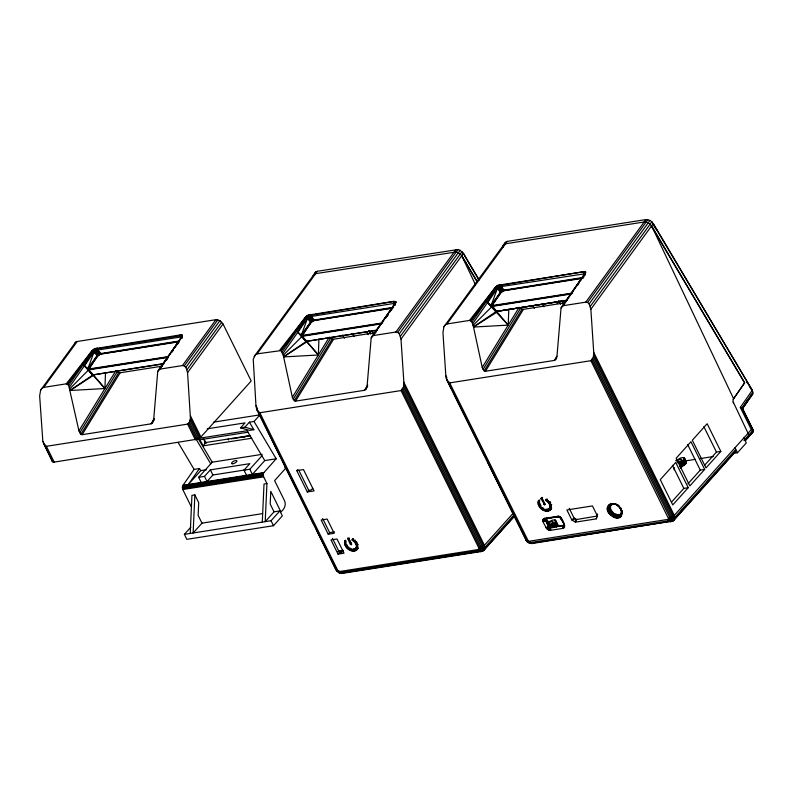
<?xml version="1.0" encoding="UTF-8"?>
<svg xmlns="http://www.w3.org/2000/svg" width="793" height="793" viewBox="0 0 793 793"><rect width="100%" height="100%" fill="white"/><g stroke="black" fill="none" stroke-linecap="round" stroke-linejoin="round"><path stroke-width="1.19" d="M43.466 443.406L46.4 446.31L187.594 424.116L189.458 422.094L190.429 418.159L187.564 372.641L185.849 367.347L184.244 365.89L182.449 365.573L159.899 369.112L157.748 371.372L153.723 419.051L152.276 423.065L151.086 423.839L82.125 434.683L80.856 434.296L78.933 430.847L68.674 385.368L66.285 383.832L43.734 387.38L42.009 388.253L40.631 390.176L39.65 395.895L42.842 441.364L52.417 461.506L54.202 462.111L197.853 439.084L200.907 437.002L251.193 380.997L223.031 323.99L219.919 320.64L215.934 319.678L77.228 341.486L75.662 342.14L40.631 390.176M355.343 549.103C358.327 546.09 354.977 541.758 352.151 540.043L352.964 538.734L352.687 539.448C366.445 549.123 343.954 555.189 346.115 541.004L344.866 540.757C342.437 547.646 354.322 555.596 358.119 547.953L357.088 549.48L357.633 548.875M401.03 390.562L403.518 386.776L403.865 382.266L401 339.087L399.285 333.794L397.68 332.336L395.876 332.019L373.325 335.568L371.183 337.818L367.149 385.507L365.712 389.522L364.512 390.295L295.561 401.129L294.282 400.743L292.359 397.293L283.26 355.234L280.97 350.605L257.16 353.827L255.435 354.699L253.235 359.308L255.951 405.52L256.902 409.852L336.153 570.018L339.949 571.466L478.714 549.47L478.744 547.824L401.03 390.562L259.826 412.756L256.902 409.852M549.4 508.6C551.304 505.329 548.27 501.86 545.634 500.135L546.248 499.461C560.017 509.096 537.446 515.361 539.597 501.097L538.358 500.849C535.919 507.788 547.913 515.718 551.68 507.966L550.58 509.562M473.51 327.063L508.224 325.11L495.883 311.758L473.471 326.875L471.974 321.948L469.575 320.412L447.024 323.96L445.309 324.823L443.931 326.746L442.95 332.475L445.825 375.654L446.766 379.976L449.7 382.89L590.894 360.696L593.392 356.9L593.739 352.399L590.864 309.22L589.149 303.917L587.544 302.47L585.749 302.153L563.199 305.692L561.048 307.942L557.023 355.631L555.576 359.645L554.386 360.418L485.425 371.263L484.156 370.876L482.223 367.427L473.51 327.063L496.477 312.422L496.805 311.5L491.898 305.731L501.444 291.14L502.762 290.347L583.638 277.401M618.808 517.849L618.788 514.895L614.02 513.616L610.63 509.453L610.471 506.112L612.493 504.051C622.564 502.812 626.609 522.369 613.544 517.165C597.813 507.768 615.784 495.843 621.811 511.158L617.846 504.953L613.128 503.743L616.647 504.328M182.459 335.32L181.627 338.353L182.459 335.32L180.031 334.963L94.684 348.692L91.938 350.873L66.285 383.832M392.406 308.239L314.325 320.521L311.322 322.285L305.374 317.319L280.97 350.605L306.088 317.606L308.824 315.545L394.478 301.409L395.053 304.799L395.895 301.776L393.457 301.409L308.11 315.138L305.374 317.319L279.711 350.278M69.824 388.788L88.469 370.063L98.144 354.57L99.462 353.767L179.109 341.01M283.26 355.234L301.905 336.51L311.58 321.016L312.898 320.223L392.545 307.456M550.292 517.958L559.739 516.491C561.454 519.841 567.52 525.729 562.921 528.366L550.511 530.319L550.243 527.147L549.42 526.651L548.389 526.393L546.03 527.623C545.406 525.303 540.281 519.93 544.573 518.315L558.53 516.233L561.355 517.789L562.762 520.634M105.499 372.532L104.934 388.53L70.22 390.483L93.624 375.218L88.588 369.488L83.087 364.8L92.652 351.16L95.398 349.089L181.458 335.568L182.073 334.953M318.935 338.978L318.36 354.986L283.646 356.929L307.06 341.664L302.024 335.935L296.523 331.246L306.088 317.606L305.89 316.784M508.799 309.111L508.224 325.11L496.924 311.798M609.857 507.262L609.827 508.353L607.309 509.255L610.63 509.453L608.895 513.19L611.968 511.753L610.967 515.49L613.068 513.765L612.92 512.764L609.847 514.399L611.195 510.633L607.597 510.573L610.035 509.502L610.323 508.283L607.269 507.996L609.857 507.262L610.471 506.112L607.944 505.815L610.679 505.478L611.611 504.536L610.154 506.291L609.827 508.353L612.047 512.853L614.218 514.508L617.787 515.45L619.779 514.875L621.286 513.329L620.522 514.251L620.78 516.768L619.799 514.598L621.286 513.329M613.068 513.765L614.02 513.616L614.218 514.508L613.544 517.165L616.439 514.736L616.29 517.988L617.787 515.45L619.799 514.598L618.857 515.281L619.878 517.423L619.779 514.875L620.651 514.072L621.464 515.916L621.375 509.037L617.846 504.953M343.557 572.764L340.326 573.319L338.383 572.447L338.581 571.208M529.456 541.946L528.257 542.571L528.445 541.332L449.7 382.89M190.221 533.441L191.946 495.367L194.87 494.901L198.706 502.673L198.131 515.371L201.977 523.142L193.135 532.985L194.87 494.901M262.285 522.111L264.019 484.027L266.944 483.571L265.209 521.655L274.051 511.812L279.889 510.89L282.348 515.866L273.516 525.709L186.831 539.339L184.373 534.363L190.806 527.206M562.921 528.366L563.04 525.789L564.289 524.669L563.04 525.789L549.787 527.642L548.389 526.393L545.574 520.704L545.624 519.217L546.704 518.394L542.967 519.564L545.376 519.881L546.347 518.503M674.189 469.872L674.288 467.721M679.75 466.859L679.948 462.557L682.991 460.644L684.428 458.235L682.922 457.571L680.969 457.878L675.646 460.654M745.222 440.799L753.013 431.957L753.31 430.312L742.545 408.514L740.325 407.374L752.27 390.285L651.876 221.772L649.982 220.424L645.918 219.582L507.173 241.399L504.715 243.273L504.606 244.928M621.276 509.83L620.77 507.867M585.759 271.9L585.234 274.249L584.352 271.533L498.698 285.668L495.952 287.74L470.834 320.729L495.238 287.453L497.984 285.272L585.373 271.533L585.234 273.298L580.526 280.663M505.617 242.034L503.04 245.652L502.94 247.317L503.099 245.642M558.668 516.947L557.717 516.253L559.075 516.937L559.115 516.441L543.324 518.969L545.624 519.217L548.389 526.393L546.526 528.425L548.835 530.13L550.511 530.319L551.076 527.236L563.486 525.293M528.445 541.332L668.826 519.266L590.894 360.696M745.361 440.402L753.35 430.738L745.261 415.363M559.075 516.937L558.53 516.233M191.262 506.707L182.767 489.529L182.628 485.812L194.097 469.387L199.489 468.534L200.748 470.645L206.586 469.734M266.944 483.571L263.326 476.097L263.454 473.104L276.192 458.79L254.038 421.46L249.398 422.183L244.918 427.179L240.537 427.863L245.017 422.877L207.251 428.815M596.336 518.86L597.535 514.201L596.336 518.86L575.411 522.151L571.862 520.01L566.886 509.958L592.45 505.934L597.416 515.995L576.64 519.504L573.983 517.908L569.235 508.293M52.417 461.506L51.436 458.76M93.624 375.218L104.934 388.53L88.469 370.063L92.88 375.515L93.683 374.772L92.84 374.901L88.102 369.538L98.144 354.57L96.449 350.565L94.684 348.692M307.06 341.664L318.36 354.986L301.905 336.51L306.316 341.961L307.109 341.218L306.276 341.357L301.528 335.984L311.58 321.016L309.875 317.012L308.11 315.138M473.124 325.368L492.066 306.425L496.705 312.105L496.983 311.352L566.083 300.488M181.627 338.353L182.023 336.123L181.052 334.963L180.041 335.608L181.042 338.819M395.053 304.799L395.895 301.776M549.698 530.329L550.223 527.751L551.076 527.236L550.243 527.147L547.983 529.724L549.42 526.651L546.02 520.208L543.215 521.933M572.506 293.39L491.888 306.058L495.883 311.758L486.387 301.38L495.952 287.74L495.754 286.917M356.384 550.233L356.919 549.628C351.438 552.86 343.597 546.119 345.411 540.162L344.866 540.757M550.481 509.641C544.999 512.873 537.148 506.132 538.962 500.175L538.358 500.849M338.125 570.841L337.144 571.436L335.905 569.701L316.357 529.397M527.989 540.965L527.008 541.569L525.769 539.835L526.374 538.645M357.584 548.558C358.743 544.771 355.809 540.717 352.419 539.329L352.112 539.587M551.066 508.64C552.225 504.863 549.291 500.809 545.911 499.421L545.594 499.679M545.852 519.584L545.574 520.704L542.908 521.1L545.376 519.881L542.828 520.287M497.984 285.272L499.749 287.145L501.444 291.14L491.531 305.662L491.501 306.921L487.665 302.381L495.952 287.74L501.186 292.409L504.199 290.644L582.28 278.373M175.322 347.056L182.34 335.677M389.383 312.511L395.766 302.123M561.048 307.942L585.64 272.257M507.173 241.399L505.498 243.788L644.253 221.971L646.226 222.05L650.21 224.161L744.558 382.821L733.257 399.226L732.96 401.427L748.85 434.97M753.31 430.312L753.251 431.63M546.516 518.444L550.243 525.987L555.001 522.28L555.724 520.555L554.218 519.891L552.265 520.198L547.834 522.29M554.079 527.097L553.395 523.648L556.24 526.919L557.687 524.996L555.457 520.198M680.404 468.177L686.391 462.676L684.428 458.235M559.501 517.036L559.739 516.491M622.138 513.725L621.345 512.466L621.742 510.216L622.138 513.725L621.058 513.438M618.857 515.281L617.598 518.037L617.648 514.935L614.922 517.69L615.209 514.29L610.967 515.49M233.192 438.678L249.884 435.694M576.64 519.504L575.411 522.151L575.53 518.83L571.862 520.01L573.983 517.908M752.408 432.73L753.013 431.957M564.17 523.479L563.714 523.985L564.586 525.581L561.474 519.068L559.511 516.967L564.338 524.094L563.625 528.148L563.04 525.789L564.11 524.966L564.17 527.712M182.152 336.242L157.748 371.372M395.588 302.688L371.183 337.818M584.956 273.744L585.452 272.822M69.397 387.162L84.365 365.801L92.652 351.16L92.464 350.337M282.823 353.609L297.801 332.247L306.088 317.606M550.223 527.751L548.835 530.13L549.787 527.642L549.42 526.651M97.242 347.978L99.462 353.767L88.102 369.538L92.583 375.178L70.171 390.305M310.678 314.424L312.898 320.223L301.528 335.984L306.009 341.634L283.607 356.751M500.542 284.558L502.762 290.347L491.402 306.108L490.946 305.741L500.462 292.102L498.381 287.899L496.458 286.273M564.338 524.094L563.664 525.462L564.527 527.117L563.912 524.797L564.666 526.393M527.008 541.569L525.898 539.319M78.933 430.847L115.897 370.678L117.166 371.867L120.139 372.769L162.476 366.118M79.697 432.899L117.166 371.867M80.856 434.296L118.722 372.641M82.125 434.683L120.139 372.769M151.086 423.839L154.308 418.595M152.276 423.065L154.209 419.933M292.359 397.293L329.333 337.124L330.602 338.314L333.566 339.226L375.902 332.564M293.123 399.345L330.602 338.314M294.282 400.743L332.158 339.087M295.561 401.129L333.566 339.226M364.512 390.295L367.734 385.041M365.712 389.522L367.635 386.379M482.223 367.427L519.197 307.258L520.466 308.447L523.43 309.349L564.566 302.886M482.996 369.479L520.466 308.447M484.156 370.876L522.022 309.22M485.425 371.263L523.43 309.349M554.386 360.418L556.964 356.226M555.576 359.645L556.864 357.554M742.783 408.008L747.858 399.771M173.419 350.02L172.16 352.003L172.131 350.803M386.221 317.458L388.124 314.494M577.354 285.609L579.257 282.645M262.077 473.322L262.414 472.816M733.257 399.226L744.726 382.791L651.608 225.876L653.283 223.487L752.27 390.285L752.864 393.774L742.545 408.514M159.899 369.112L181.934 336.728L158.709 369.825M373.325 335.568L395.36 303.174L372.135 336.272M563.199 305.692L585.234 273.298L562.009 306.405M177.563 344.202L178.921 342.249M386.934 316.496L388.292 314.543M390.999 310.648L393.705 306.752M582.895 277.857L584.927 274.933M180.031 334.963L181.538 337.184L181.458 335.568L181.934 337.669L180.526 337.015L97.737 350.03L93.961 352.132L84.365 365.801L88.201 370.351L87.646 369.161L97.162 355.522L95.081 351.329L93.158 349.703M87.646 369.161L97.519 355.77L100.8 353.321L97.737 350.03M166.49 360.131L167.908 358.099M395.37 304.115L393.952 303.461L311.173 316.476L307.397 318.578L297.801 332.247L301.637 336.797L301.072 335.608L310.598 321.968L308.517 317.775L306.584 316.149M301.072 335.608L310.955 322.216L314.236 319.767L311.173 316.476M490.946 305.741L500.819 292.349L504.1 289.901L501.037 286.61L497.261 288.711L472.697 323.732M68.674 385.368L83.087 364.8M479.17 279.919L463.409 253.363L460.118 250.301L458.027 249.527L317.299 271.275L315.743 271.9L313.176 275.528L315.693 273.644L257.16 353.827M317.299 271.275L315.634 273.654L456.362 251.916L460.336 254.028L461.744 255.742L477.475 282.249L461.744 255.742L463.409 253.363L466.254 258.528M248.229 432.175L199.727 439.798L203.305 445.825L205.595 442.563L250.578 435.496M199.489 468.534L188.347 484.454L200.748 470.645M282.11 351.814L296.523 331.246M456.054 249.458L395.876 332.019M458.027 249.527L397.68 332.336M460.118 250.301L399.285 333.794M471.974 321.948L486.387 301.38M645.918 219.582L585.749 302.153M647.891 219.661L587.544 302.47M649.982 220.424L589.149 303.917M742.347 408.782L752.864 393.774L750.406 395.648M74.701 343.468L75.662 342.14M314.841 273.139L315.743 271.9M503.04 245.652L504.001 244.403L443.931 326.746M43.734 387.38L77.228 341.486M182.449 365.573L215.934 319.678M184.244 365.89L217.887 319.787M185.849 367.347L219.919 320.64M187.019 369.716L221.723 322.117M187.564 372.641L223.031 323.99M254.057 356.622L314.137 274.279M400.445 336.163L462.012 251.649L463.112 253.691M401 339.087L461.744 255.742L475.493 284.737M447.024 323.96L505.557 243.778L503.942 244.413M590.319 306.296L651.876 221.772L654.631 226.887M590.864 309.22L651.608 225.876L733.584 398.71M747.69 438.063L748.85 434.97L748.255 433.008M92.652 351.16L67.534 384.159L91.938 350.873L97.886 355.829L100.899 354.075L178.98 341.793M92.88 375.515L93.415 374.881L163.804 363.818M306.316 341.961L306.851 341.327L377.23 330.265M496.18 312.095L496.983 311.352M469.575 320.412L495.238 287.453L495.952 287.74M547.2 529.139L548.974 527.147L546.526 528.425L546.03 527.623M201.194 482.441L198.656 477.297L212.217 462.19L262.176 454.33M198.656 477.297L204.495 476.385L210.353 469.862L249.845 463.657L243.986 470.17L246.524 475.304L263.791 472.598M254.038 421.46L259.965 414.848L213.555 422.144M245.206 469.922L212.891 474.997L207.032 481.52L204.495 476.385M243.986 470.17L249.825 469.248L261.918 455.787M276.192 458.79L264.763 460.584L252.372 474.392L249.825 469.248M296.77 470.645L303.491 469.585L314.028 490.917L307.317 491.967L296.77 470.645L297.672 469.644M184.373 534.363L271.047 520.733L279.889 510.89M307.317 491.967L308.755 490.371L311.233 489.975L312.769 488.27M328.203 534.224L334.19 533.283L327.162 519.068L321.175 520.01L328.203 534.224L329.64 532.628L334.428 531.875M344.539 542.184L345.074 541.589M347.621 538.734L348.167 538.14L351.745 544.107L351.2 544.702L350.288 544.127L347.532 538.219L348.801 538.546L351.458 543.939L351.2 544.702M348.801 538.546L349.336 537.951M344.668 543.849L345.203 543.245M344.915 544.732L345.451 544.127M345.302 545.634L345.837 545.029M338.036 554.129L344.023 553.197L336.995 538.972L331.008 539.914L338.036 554.129L339.473 552.533L341.952 552.146L343.488 550.431M346.511 545.445L347.047 544.841M339.82 553.484L342.913 550.451M346.045 546.883L346.581 546.278M352.151 540.043L352.687 539.448M352.994 539.478L353.529 538.873M347.106 546.456L347.641 545.852M352.627 540.519L353.172 539.914M350.288 544.127L350.823 543.522M346.977 548.022L347.522 547.418M347.849 547.368L348.385 546.764M353.599 541.173L354.144 540.578M350.684 544.583L351.22 543.988M354.59 540.598L355.125 540.003M348.712 548.171L349.247 547.566M348.068 549.024L348.613 548.429M354.491 541.986L355.036 541.391M349.654 548.825L350.199 548.231L351.2 548.736M356.007 542.065L356.543 541.46M355.274 542.927L355.809 542.323M349.267 549.856L349.802 549.262M356.602 542.888L357.147 542.293M355.888 543.968L356.434 543.364M350.536 550.511L351.071 549.906M351.686 549.678L354.253 549.182L353.708 549.777M356.305 545.009L356.85 544.404M352.716 549.827L353.252 549.232M351.834 550.947L352.37 550.352M356.513 546.01L357.048 545.406M357.613 545.059L358.158 544.464M356.503 546.942L357.048 546.337M353.123 551.155L353.658 550.55M354.61 549.529L356.454 547.913M356.305 547.785L356.84 547.18M354.362 551.095L354.897 550.491M355.462 550.778L356.007 550.183M513.19 513.23L484.424 545.267L478.744 547.824M514.607 514.27L485.019 547.22L483.066 548.399L479.012 548.687M338.383 572.447L342.061 573.418L481.549 551.492L486.396 546.377M505.3 525.333L507.768 522.587M514.399 516.035L484.82 548.994C483.591 551.601 479.577 552.671 478.02 549.757M515.093 515.519L483.859 550.302L482.293 550.957M541.024 498.301L542.283 498.638L544.95 504.031L544.692 504.794L541.113 498.827L541.966 497.37M539.22 500.68L539.825 500.006M538.021 502.276L538.635 501.602M541.113 498.827L541.629 497.627M541.877 498.173L542.481 497.498L542.283 498.638M538.15 503.932L538.754 503.258M538.397 504.824L539.012 504.14M539.577 504.467L540.182 503.783L540.608 504.854L540.003 505.528M538.784 505.726L539.399 505.042M539.527 506.975L540.142 506.291M545.634 500.135L546.248 499.461M546.476 499.56L547.091 498.886M540.588 506.539L541.203 505.865M546.119 500.601L546.724 499.927M543.77 504.209L544.385 503.535L541.718 498.143M540.469 508.115L541.074 507.431M547.091 501.265L547.695 500.591M544.167 504.675L545.297 504.12L544.692 504.794M542.194 508.254L542.808 507.579M541.56 509.116L542.164 508.432M547.983 502.078L548.587 501.394M543.146 508.918L543.75 508.244M549.49 502.147L550.104 501.473M548.756 503.01L549.371 502.336M542.749 509.949L543.364 509.275M550.094 502.98L550.699 502.306M549.38 504.061L549.985 503.377M544.018 510.593L544.622 509.919M549.797 505.091L550.401 504.417M546.208 509.919L546.813 509.245M545.316 511.039L545.921 510.355M549.995 506.093L550.61 505.419M551.105 505.151L551.71 504.477M547.2 509.869L549.44 508.511M549.995 507.034L550.6 506.35M546.605 511.237L547.22 510.563M548.102 509.621L548.706 508.947M549.787 507.877L550.401 507.193M547.844 511.178L548.459 510.504M548.954 510.87L549.559 510.196M546.704 518.394L546.258 518.89L544.573 518.315L545.901 519.009L543.869 518.543M548.389 526.393L548.835 525.888M671.641 501.989L683.844 488.399L688.225 487.705L675.735 462.438L660.282 479.656L672.771 504.923L688.225 487.705M687.928 483.849L700.278 470.09L704.66 469.406L690.981 441.731L676.161 458.235L689.841 485.911L704.66 469.406M704.918 464.926L716.446 452.089L720.827 451.405L707.148 423.73L692.329 440.234L706.008 467.91L720.827 451.405M740.325 407.374L751.318 429.608L674.298 515.391L668.618 517.948M735.706 449.611L674.883 517.353L672.93 518.533L668.876 518.82M743.923 440.462L752.993 430.371L741.901 407.929L752.963 392.119L749.147 385.933M681.197 511.019L683.665 508.273M686.123 505.528L688.592 502.782M703.381 486.307L705.027 484.473M706.672 482.64L709.963 478.982M714.067 474.402L715.712 472.578M728.043 458.85L731.324 455.182M735.498 451.386L672.94 520.981L531.934 543.542L528.257 542.571M735.369 451.782L673.723 520.436L670.541 521.754L667.884 519.891M732.573 453.527L737.47 452.753L746.302 442.91L743.844 437.934M549.866 510.325L551.185 508.888M548.835 509.195L550.015 507.916M395.509 301.399L393.477 302.064L393.457 301.409M585.373 271.533L583.341 272.187L583.331 271.543M529.655 543.155L533.431 542.898L531.934 543.542L529.655 543.155L528.961 541.55M749.177 435.317L751.833 433.454M163.606 363.62L92.84 374.901L93.505 374.93M377.032 330.066L306.276 341.357L306.931 341.377M491.888 306.058L496.805 311.5M607.269 507.996L610.927 505.23L608.627 504.963L613.415 504.279L611.809 503.694L612.493 504.051L611.423 504.854L609.53 504.308L612.355 504.447L610.6 503.882M560.909 518.295L563.516 522.438M608.132 511.901L610.491 510.672M480.667 551.621L483.076 550.857L484.82 548.994L484.424 545.267L403.865 382.266M669.609 521.467L671.483 520.059L671.165 517.323L592.758 358.674M670.541 521.754L672.94 520.981L674.684 519.118L674.298 515.391L593.739 352.399M340.256 551.561L338.205 551.274L342.586 550.58M98.461 354.858C101.712 354.342 96.875 351.686 96.449 350.565L97.261 348.623L95.963 348.335L95.081 351.329L98.699 355.046M311.887 321.314C315.138 320.788 310.301 318.132 309.875 317.012L310.687 315.069L309.399 314.781L308.517 317.775L312.135 321.492M501.751 291.437C505.012 290.912 500.165 288.255 499.749 287.145L500.552 285.202L499.263 284.915L498.381 287.899L501.999 291.616M231.417 438.876L233.37 438.291M618.134 505.964L618.966 505.775M342.854 573.299L340.326 573.319L339.087 571.416M501.037 286.61L584.837 273.763L584.748 272.138L585.323 272.693M179.129 341.416L99.64 354.144L100.899 354.075L100.8 353.321M392.555 307.862L313.066 320.59L314.325 320.521L314.236 319.767M583.648 277.798L502.94 290.724L504.199 290.644L504.1 289.901M168.146 356.642L88.231 369.082M382.801 322.9L301.657 335.538M572.665 293.033L491.531 305.662M88.588 369.488L167.987 356.999M302.024 335.935L381.423 323.445M492.066 306.425L571.327 293.965M88.776 369.845L168.027 357.395M302.202 336.301L381.453 323.841M566.896 300.19L496.14 311.48L567.104 300.388M199.499 438.222L247.059 430.748L264.763 460.584M249.398 422.183L253.849 429.687L249.468 430.371L240.537 427.863M204.515 442.732L205.595 442.563L203.206 438.539M242.638 437.399L245.037 437.022M203.305 445.825L251.807 438.202M182.955 485.306L246.524 475.304M182.628 485.812L263.454 473.104M182.4 486.466L263.226 473.758M182.291 487.219L263.127 474.511M182.331 488.012L263.157 475.304M182.489 488.805L263.326 476.097M182.767 489.529L263.603 476.821M201.977 523.142L262.632 513.606M684.418 461.07L695.292 459.355M700.13 458.592L713.432 456.51M677.767 462.904L679.948 462.557L681.901 466.512L681.068 461.982L684.052 465.273L682.991 460.644L684.944 464.589L683.705 459.96L686.143 463.251L684.438 458.721L686.381 462.19L684.27 458.691M338.532 551.145L343.25 550.401M550.084 517.859L552.344 517.512M555.734 516.977L557.985 516.62M337.907 551.472L342.289 550.778M338.72 551.561L342.001 551.046M672.157 521.09L531.151 543.235L529.823 541.599M621.345 512.466L621.851 511.356L622.099 512.466L621.167 510.226M527.414 540.152L525.769 539.835M620.711 509.056L621.375 509.037M530.824 543.324L532.718 543.423M244.918 427.179L253.849 429.687M668.826 519.266L671.483 520.059L673.862 519.722L673.485 516.114L593.729 354.739M478.962 549.143L481.619 549.926L483.998 549.589L483.611 545.98L403.855 384.605M528.277 542.065L530.448 542.541L668.727 520.803L670.154 519.762L669.887 517.7L591.885 359.883M340.96 573.2L337.055 571.356M751.318 429.608L753.35 430.738L742.218 408.226M618.441 506.241L615.418 503.932M668.578 519.603L671.939 521.17L672.93 518.533L672.405 516.778L593.392 356.9M478.714 549.47L482.075 551.036L483.066 548.399L482.541 546.655L403.518 386.776M527.147 541.113L528.881 542.511M526.929 541.48L528.465 542.729M487.665 302.381L491.164 305.424L497.261 288.711L496.884 285.876M297.801 332.247L301.3 335.29L307.397 318.578L307.02 315.743M84.365 365.801L87.864 368.844L93.961 352.132L93.584 349.297M395.449 302.569L394.884 302.014L394.973 303.64L393.477 302.064L394.468 305.265M584.837 273.763L583.341 272.187L584.342 275.399M552.78 526.572L551.244 524.887L552.701 527.851M655.177 227.918L656.693 229.692M563.714 523.985L564.279 524.748M557.677 524.51L554.941 519.97L557.687 524.996L555.487 521.625L556.954 526.225L555.001 522.28L556.24 526.919L554.287 522.964M527.404 541.361L448.62 382.414M339.949 571.466L341.287 573.111L479.745 551.343L481.619 549.926L481.301 547.2L402.884 388.55M746.6 381.82L747.868 383.881M561.622 300.825L562.881 302.956M558.718 301.023L560.572 304.155L558.847 300.874M556.23 301.548L557.489 303.669M542.63 304.631L543.889 306.752M533.074 306.177L534.333 308.299M466.819 259.569L478.754 279.671M371.748 330.701L373.652 333.893M368.844 330.889L370.708 334.022L368.973 330.75M366.356 331.415L368.249 334.596M352.132 333.437L354.025 336.619M342.566 334.993L344.459 338.175M203.801 439.084L206.259 443.218M197.834 437.954L212.217 462.19M195.891 438.797L210.74 463.826M178.118 442.454L194.097 469.387M228.166 439.015L228.741 439.986M583.826 273.595L584.828 275.439M393.952 303.461L394.954 305.315M686.381 462.19L684.161 457.868L686.114 461.823L684.141 458.632M735.002 447.777L737.47 452.753M703.857 426.634L716.446 452.089M687.7 444.635L700.278 470.09M684.438 458.721L686.391 462.676M684.19 459.306L686.143 463.251M683.705 459.96L685.658 463.905M682.099 461.328L684.052 465.273M681.068 461.982L683.021 465.927M672.444 465.322L683.844 488.399M555.734 521.051L557.687 524.996M555.487 521.625L557.439 525.581M553.395 523.648L554.862 526.611M552.364 524.302L553.821 527.266M445.825 375.654L446.915 377.864M446.142 377.944L451.604 388.996M454.33 394.517L484.919 456.421M487.655 461.942L519.891 527.157M520.981 529.367L525.353 538.209M446.766 379.976L526.017 540.142M402.021 389.76L480.023 547.576L479.824 550.263L340.584 572.407L338.403 571.931L336.747 570.098L258.746 412.281M298.733 470.11L308.755 490.371M322.672 518.543L329.64 532.628M332.445 538.318L339.473 552.533M259.826 412.756L337.55 570.018M255.951 405.52L257.596 408.851M256.268 407.81L280.306 456.441M283.042 461.972L313.631 523.866M274.051 511.812L270.205 504.041L270.78 491.343L280.92 511.872C284.469 509.195 286.551 504.517 284.35 500.333L274.606 480.617L285.222 468.802L284.786 465.223M271.047 520.733L273.516 525.709M190.439 415.819L200.907 437.002M190.429 418.159L200.104 437.736M190.092 420.32L199.053 438.45M189.458 422.094L197.853 439.084M188.595 423.313L196.624 439.55M210.353 469.862L212.891 474.997M187.594 424.116L195.405 439.917M46.4 446.31L54.202 462.111M45.32 445.835L53.349 462.081M42.842 441.364L50.365 456.59M44.309 444.913L52.705 461.893M733.119 402.22L733.396 402.943M385.567 317.25L385.586 318.449M676.984 461.913A2.637 0.932 -26.3 0 1 679.591 459.563A2.637 0.932 -26.3 0 1 681.465 460.257A2.637 0.932 -26.3 0 1 677.569 462.131M548.36 523.598A2.637 0.932 -26.3 0 1 551.74 521.556A2.637 0.932 -26.3 0 1 552.592 522.726A2.637 0.932 -26.3 0 1 548.915 524.361M232.825 463.766A2.994 1.071 -26.2 0 0 236.958 461.06A2.994 1.071 -26.2 0 0 232.924 461.695A2.994 1.071 -26.2 0 0 232.825 463.766"/></g></svg>
